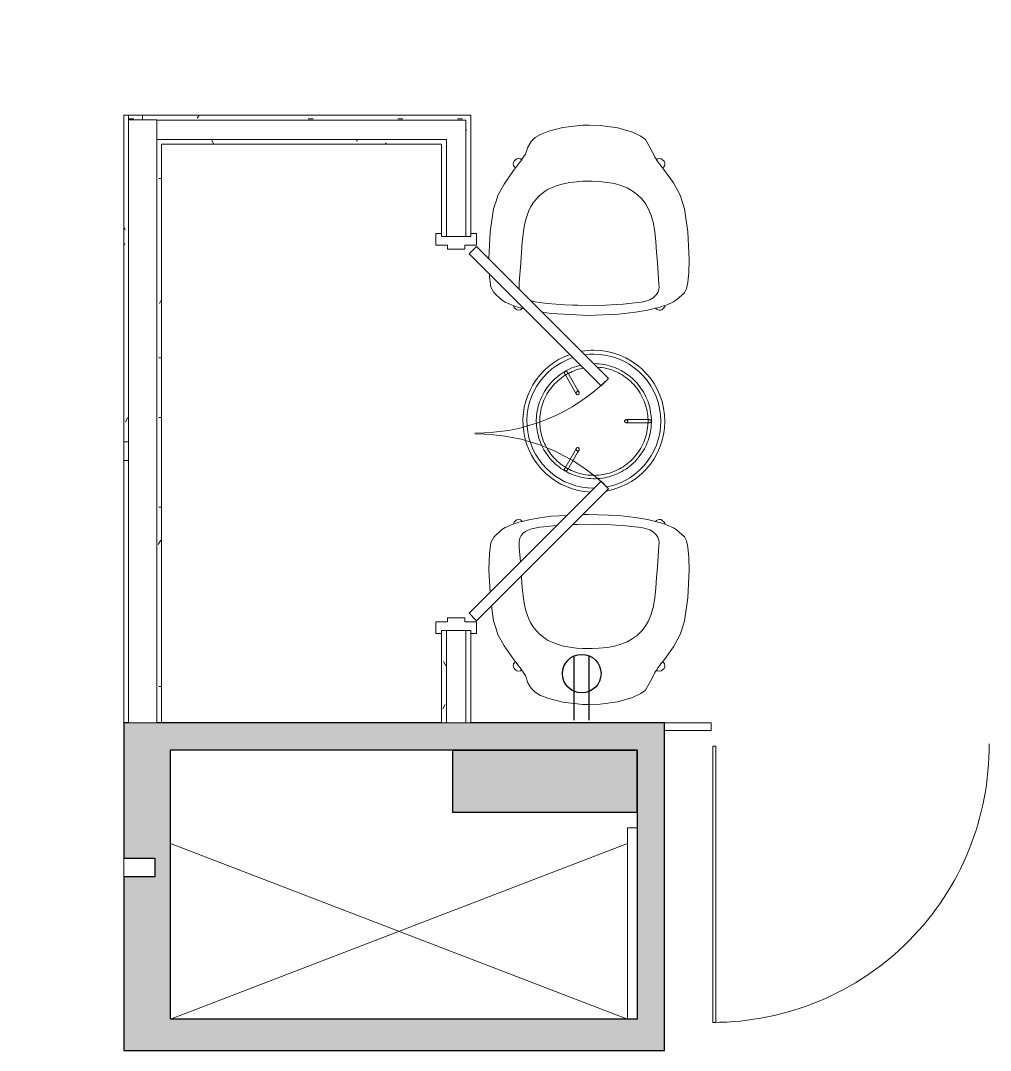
# Model space of a CAD drawing. Header units: inches. Extents: x 1808 to 2428, y 950 to 1857.
# Drawn here: x 2121.1 to 2245.8, y 1232 to 1364.3 of the extents above; entities that cross this region are included whole.
import ezdxf

# ---------------------------------------------------------------- set-up
doc = ezdxf.new("R2010")
doc.units = ezdxf.units.IN
doc.header["$MEASUREMENT"] = 0
for name, color, linetype, lineweight in [('1600 K ST MEZZANINE_dwg', 8, 'Continuous', 9), ('A-ANNO-NOTE', 131, 'Continuous', 40), ('A-Cols-Bldg', 7, 'Continuous', 9), ('A-DETL', 90, 'Continuous', 9), ('A-DOOR', 31, 'Continuous', 18), ('A-GENM', 13, 'Continuous', 18), ('A-GLAZ-CURT', 52, 'Continuous', 9), ('A-WALL', 113, 'Continuous', 18), ('A-Wall-Exst', 7, 'Continuous', 9), ('A-WALL-PATT', 111, 'Continuous', 18), ('I-FURN', 30, 'Continuous', 9), ('I-WALL', 2, 'Continuous', 18), ('XAR$0$AFLEV', 7, 'Continuous', 9)]:
    doc.layers.add(name, color=color, linetype=linetype, lineweight=lineweight)
pattern_1 = [(0, (0, 0), (15.36, 3.84), [0.634, -10.886, 0.634, -10.886, -61.44]), (0, (0, 0), (15.36, 3.84), [-23.04, 0.634, -22.406, 0.634, -10.886, -26.88]), (0, (0, 0), (15.36, 3.84), [-57.6, 0.634, -7.046, 0.634, -18.566]), (120, (5.76, 1.92), (-11.0055376, 11.38215), [0.634, -10.886, 0.634, -10.886, -61.44]), (120, (5.76, 1.92), (-11.0055376, 11.38215), [-23.04, 0.634, -22.406, 0.634, -10.886, -26.88]), (120, (5.76, 1.92), (-11.0055376, 11.38215), [-57.6, 0.634, -7.046, 0.634, -18.566]), (240, (7.68, 9.6), (-4.3544624, -15.22215), [0.634, -10.886, 0.634, -10.886, -61.44]), (240, (7.68, 9.6), (-4.3544624, -15.22215), [-23.04, 0.634, -22.406, 0.634, -10.886, -26.88]), (240, (7.68, 9.6), (-4.3544624, -15.22215), [-57.6, 0.634, -7.046, 0.634, -18.566])]

# ---------------------------------------------------------------- blocks, each defined once
blk = doc.blocks.new('1600 K ST MEZZANINE_dwg-7073454-MEZZANINE  POWER _ SIGNAL')
at = {"layer": 'A-Cols-Bldg'}
h = blk.add_hatch(color=256, dxfattribs=at)
h.paths.add_polyline_path([(2381.7, 1041.2), (2412.08, 1041.2), (2412.08, 1061.08), (2411.83, 1061.08), (2411.83, 1057.59), (2381.7, 1057.59)], flags=0)
h.paths.add_polyline_path([(2200.34, 1270.53), (2200.38, 1270.53), (2200.38, 1270.58), (2176.63, 1270.58), (2176.63, 1270.53), (2189.66, 1270.53)], flags=0)
h.paths.add_polyline_path([(2181.75, 1441.73), (2182.88, 1441.73), (2182.88, 1443.48), (2181.13, 1443.48), (2181.13, 1441.73)], flags=0)
h.paths.add_polyline_path([(2374.63, 1442.73), (2374.63, 1446.22), (2367.63, 1446.22), (2367.63, 1442.73), (2369.49, 1442.73)], flags=0)
blk.add_line((2176.63, 1270.53), (2176.63, 1270.58), dxfattribs=at)
at = {"layer": 'A-Wall-Exst', "flags": 128}
blk.add_lwpolyline([(2200.38, 1260.58), (2199.13, 1260.58), (2199.13, 1235.98)], dxfattribs=at)
at = {"layer": 'A-WALL-PATT', "color": 7, "lineweight": 9}
blk.add_line((2199.13, 1260.58), (2200.38, 1260.58), dxfattribs=at)
at = {"layer": 'XAR$0$AFLEV'}
for p, q in [((2140.38, 1235.98), (2199.13, 1258.58)), ((2140.38, 1258.58), (2199.13, 1235.98))]:
    blk.add_line(p, q, dxfattribs=at)
blk = doc.blocks.new('Generic Models 1 - Generic Models 1-7194762-MEZZANINE  POWER _ SIGNAL')
at = {"layer": 'A-GENM', "lineweight": 9}
h = blk.add_hatch(color=7, dxfattribs=at)
h.paths.add_polyline_path([(2189.66, 1049.66), (2200.38, 1049.66), (2200.38, 1062.93), (2173, 1062.93), (2173, 1049.66)], flags=0)
h.paths.add_polyline_path([(2200.38, 1262.58), (2200.38, 1270.53), (2176.63, 1270.53), (2176.63, 1262.58), (2189.66, 1262.58)], flags=0)
h.paths.add_polyline_path([(2367.13, 1346.73), (2374.63, 1346.73), (2374.63, 1365.98), (2367.13, 1365.98), (2367.13, 1358.18)], flags=0)
h.paths.add_polyline_path([(1921.63, 1443.7), (1951.63, 1443.7), (1951.63, 1459.54), (1921.63, 1459.54), (1921.63, 1449.7)], flags=0)
h.paths.add_polyline_path([(2184.63, 1445.23), (2205.63, 1445.23), (2205.63, 1459.73), (2184.63, 1459.73)], flags=0)
h.paths.add_polyline_path([(2367.63, 1446.22), (2374.63, 1446.22), (2374.63, 1459.73), (2367.63, 1459.73)], flags=0)
h.paths.add_polyline_path([(1844.88, 1610.85), (1844.88, 1660.6), (1829.88, 1660.6), (1829.88, 1665.6), (1819.63, 1665.6), (1819.63, 1610.85)], flags=0)
h.paths.add_polyline_path([(2374.63, 1630.31), (2374.63, 1681.1), (2365.13, 1681.1), (2365.13, 1630.31)], flags=0)
h.paths.add_polyline_path([(1991.25, 1642.75), (2009.38, 1642.75), (2009.38, 1665.6), (1990.88, 1665.6), (1990.88, 1642.75), (1991.2, 1642.75)], flags=0)
h.paths.add_polyline_path([(2224.38, 1646.48), (2224.38, 1665.6), (2205.88, 1665.6), (2205.88, 1646.48), (2224.13, 1646.48)], flags=0)
h.paths.add_polyline_path([(2009.38, 1819.62), (2009.88, 1819.62), (2009.88, 1844.85), (1990.83, 1844.85), (1990.83, 1844.2), (1990.88, 1844.2), (1990.88, 1819.62)], flags=0)
h.paths.add_polyline_path([(2205.88, 1833.6), (2232.75, 1833.6), (2232.75, 1844.85), (2205.88, 1844.85)], flags=0)
h.paths.add_polyline_path([(1828.13, 1833.6), (1828.13, 1844.85), (1819.63, 1844.85), (1819.63, 1833.6)], flags=0)
h.paths.add_polyline_path([(2374.63, 1836.23), (2374.63, 1844.85), (2356.63, 1844.85), (2356.63, 1836.23)], flags=0)
h.paths.add_polyline_path([(1913.9, 1836.6), (1913.9, 1844.85), (1899.93, 1844.85), (1899.93, 1836.6)], flags=0)
h.paths.add_polyline_path([(2114.57, 1836.6), (2114.57, 1844.85), (2094.6, 1844.85), (2094.6, 1836.6), (2110.29, 1836.6)], flags=0)
at = {"layer": 'A-GENM', "color": 8, "lineweight": 30}
for p, q in [((2200.38, 1270.53), (2176.63, 1270.53)), ((2176.63, 1270.53), (2176.63, 1262.58)), ((2200.38, 1262.58), (2200.38, 1270.53)), ((2176.63, 1262.58), (2200.38, 1262.58))]:
    blk.add_line(p, q, dxfattribs=at)
blk = doc.blocks.new('HighTower_Breeze_SideTable - HighTower_Breeze_SideTable-7058234-MEZZANINE  POWER _ SIGNAL')
at = {"layer": 'I-FURN'}
for p, q in [((3.4, 5.54), (2.09, 3.28)), ((2.45, 3.08), (3.75, 5.33)), ((3.33, 5.36), (3.37, 5.34)), ((3.42, 5.31), (3.47, 5.28)), ((3.48, 5.27), (3.54, 5.24)), ((3.54, 5.24), (3.59, 5.21)), ((3.59, 5.21), (3.62, 5.19)), ((2.09, 3.28), (1.9, 2.95)), ((2.26, 2.75), (2.45, 3.08)), ((-4.54, -0.55), (-7.14, -0.55)), ((-7.14, -0.96), (-4.54, -0.96)), ((-6.96, -0.58), (-6.96, -0.55)), ((-6.96, -0.62), (-6.96, -0.58)), ((-6.96, -0.68), (-6.96, -0.63)), ((-6.96, -0.75), (-6.96, -0.68)), ((-6.96, -0.82), (-6.96, -0.76)), ((-6.96, -0.88), (-6.96, -0.83)), ((-6.96, -0.95), (-6.96, -0.93)), ((-4.16, -0.55), (-4.54, -0.55)), ((-4.54, -0.96), (-4.16, -0.96)), ((1.9, -4.46), (2.09, -4.79)), ((2.09, -4.79), (3.4, -7.04)), ((2.45, -4.58), (2.26, -4.25)), ((3.75, -6.84), (2.45, -4.58)), ((3.37, -6.84), (3.33, -6.86)), ((3.41, -6.82), (3.37, -6.84)), ((3.47, -6.78), (3.42, -6.81)), ((3.52, -6.75), (3.48, -6.78)), ((3.59, -6.72), (3.54, -6.74)), ((3.62, -6.69), (3.59, -6.71))]:
    blk.add_line(p, q, dxfattribs=at)
at = {"layer": 'I-FURN', "flags": 128}
for points in [[(3.21, 5.91), (2.95, 6.03), (2.68, 6.14), (2.4, 6.24), (2.12, 6.33), (1.84, 6.41), (1.55, 6.48), (1.26, 6.54), (0.96, 6.58), (0.67, 6.61), (0.38, 6.63), (0.08, 6.64), (-0.22, 6.64), (-0.51, 6.63), (-0.81, 6.6), (-1.1, 6.56), (-1.39, 6.51), (-1.68, 6.45), (-1.97, 6.38), (-2.25, 6.29), (-2.53, 6.2), (-2.81, 6.09), (-3.08, 5.97), (-3.34, 5.85), (-3.61, 5.71), (-3.86, 5.56), (-4.11, 5.4), (-4.35, 5.23), (-4.59, 5.05), (-4.82, 4.86), (-5.04, 4.66), (-5.25, 4.46), (-5.45, 4.24), (-5.65, 4.02), (-5.84, 3.79), (-6.01, 3.55), (-6.18, 3.31), (-6.34, 3.06), (-6.49, 2.8), (-6.62, 2.54), (-6.75, 2.27), (-6.86, 2), (-6.97, 1.73), (-7.06, 1.44), (-7.15, 1.16), (-7.21, 0.89)], [(-6.96, -0.55), (-6.95, -0.47), (-6.94, -0.2), (-6.91, 0.08), (-6.87, 0.36), (-6.82, 0.63), (-6.76, 0.9), (-6.69, 1.17), (-6.61, 1.44), (-6.51, 1.7), (-6.41, 1.96), (-6.3, 2.21), (-6.17, 2.46), (-6.04, 2.71), (-5.9, 2.94), (-5.74, 3.18), (-5.58, 3.4), (-5.41, 3.62), (-5.23, 3.84), (-5.04, 4.04), (-4.85, 4.24), (-4.65, 4.43), (-4.43, 4.61), (-4.22, 4.78), (-3.99, 4.95), (-3.76, 5.1), (-3.52, 5.25), (-3.28, 5.39), (-3.03, 5.51)], [(-3.02, 5.52), (-2.78, 5.63), (-2.52, 5.73), (-2.26, 5.83), (-2, 5.91), (-1.73, 5.99), (-1.46, 6.05), (-1.18, 6.11), (-0.91, 6.15), (-0.63, 6.18), (-0.35, 6.2), (-0.08, 6.21), (0.2, 6.2), (0.48, 6.19), (0.76, 6.17), (1.03, 6.13), (1.31, 6.08), (1.58, 6.02), (1.85, 5.96), (2.12, 5.88), (2.38, 5.79), (2.64, 5.69), (2.9, 5.58), (3.15, 5.45), (3.31, 5.37)], [(7.4, -0.75), (7.39, -0.46), (7.37, -0.16), (7.34, 0.13), (7.3, 0.43), (7.25, 0.72), (7.18, 1.01), (7.11, 1.29), (7.02, 1.57), (6.92, 1.85), (6.81, 2.13), (6.69, 2.4), (6.56, 2.66), (6.42, 2.92), (6.27, 3.18), (6.1, 3.42), (5.93, 3.66), (5.75, 3.9), (5.56, 4.12), (5.36, 4.34), (5.15, 4.55), (4.94, 4.76), (4.71, 4.95), (4.48, 5.13), (4.24, 5.31), (4, 5.47), (3.74, 5.63), (3.49, 5.77), (3.22, 5.91)], [(3.65, 5.17), (3.87, 5.03), (4.1, 4.87), (4.32, 4.71)], [(4.34, 4.69), (4.53, 4.53), (4.74, 4.34), (4.94, 4.15), (5.13, 3.95), (5.32, 3.74), (5.49, 3.52), (5.66, 3.3), (5.82, 3.07), (5.96, 2.84), (6.1, 2.59), (6.23, 2.35), (6.35, 2.1), (6.46, 1.84), (6.56, 1.58), (6.65, 1.31), (6.72, 1.05), (6.78, 0.8)], [(1.98, 2.67), (1.94, 2.7), (1.91, 2.74), (1.89, 2.78), (1.88, 2.83), (1.88, 2.88), (1.89, 2.93), (1.92, 2.97), (1.95, 3.01), (1.99, 3.04), (2.04, 3.05), (2.09, 3.06), (2.14, 3.05), (2.18, 3.03)], [(2.18, 3.03), (2.22, 3), (2.25, 2.96), (2.27, 2.92), (2.28, 2.87), (2.28, 2.82), (2.27, 2.77), (2.24, 2.73), (2.21, 2.69), (2.17, 2.67), (2.12, 2.65), (2.07, 2.65), (2.02, 2.65), (1.98, 2.67)], [(-7.22, 0.87), (-7.28, 0.58), (-7.32, 0.29), (-7.36, 0), (-7.38, -0.3), (-7.4, -0.59), (-7.4, -0.75)], [(6.79, 0.78), (6.84, 0.5), (6.89, 0.23), (6.92, -0.05), (6.95, -0.32), (6.96, -0.6), (6.96, -0.75)], [(-7.4, -0.75), (-7.39, -1.05), (-7.37, -1.34), (-7.34, -1.64), (-7.3, -1.93), (-7.25, -2.22), (-7.18, -2.51), (-7.11, -2.8), (-7.02, -3.08), (-6.92, -3.36), (-6.81, -3.63), (-6.69, -3.9), (-6.56, -4.17), (-6.42, -4.43), (-6.27, -4.68), (-6.1, -4.93), (-5.93, -5.17), (-5.75, -5.4), (-5.56, -5.63), (-5.36, -5.85), (-5.15, -6.06), (-4.94, -6.26), (-4.71, -6.45), (-4.48, -6.64), (-4.24, -6.81), (-4, -6.98), (-3.74, -7.13), (-3.49, -7.28), (-3.22, -7.41)], [(-6.79, -2.28), (-6.84, -2.01), (-6.89, -1.73), (-6.92, -1.46), (-6.95, -1.18), (-6.96, -0.95)], [(-4.37, -0.75), (-4.36, -0.7), (-4.34, -0.66), (-4.31, -0.62), (-4.28, -0.59), (-4.23, -0.56), (-4.19, -0.55), (-4.14, -0.55), (-4.09, -0.56), (-4.04, -0.59), (-4.01, -0.62), (-3.98, -0.66), (-3.96, -0.7), (-3.95, -0.75)], [(-3.95, -0.75), (-3.96, -0.8), (-3.98, -0.85), (-4.01, -0.89), (-4.04, -0.92), (-4.09, -0.94), (-4.14, -0.95), (-4.19, -0.95), (-4.23, -0.94), (-4.28, -0.92), (-4.31, -0.89), (-4.34, -0.85), (-4.36, -0.8), (-4.37, -0.75)], [(6.96, -0.75), (6.95, -1.03), (6.94, -1.31), (6.91, -1.59), (6.87, -1.86), (6.82, -2.14), (6.76, -2.41), (6.69, -2.68), (6.61, -2.94), (6.51, -3.2), (6.41, -3.46), (6.3, -3.72), (6.17, -3.97), (6.04, -4.21), (5.9, -4.45), (5.74, -4.68), (5.58, -4.91), (5.41, -5.13), (5.23, -5.34), (5.04, -5.55), (4.85, -5.74), (4.65, -5.93), (4.43, -6.12), (4.22, -6.29), (3.99, -6.45), (3.76, -6.61), (3.65, -6.68)], [(7.22, -2.38), (7.28, -2.09), (7.32, -1.8), (7.36, -1.5), (7.38, -1.21), (7.4, -0.91), (7.4, -0.75)], [(-4.34, -6.19), (-4.53, -6.03), (-4.74, -5.85), (-4.94, -5.65), (-5.13, -5.45), (-5.32, -5.24), (-5.49, -5.03), (-5.66, -4.81), (-5.82, -4.58), (-5.96, -4.34), (-6.1, -4.1), (-6.23, -3.85), (-6.35, -3.6), (-6.46, -3.34), (-6.56, -3.08), (-6.65, -2.82), (-6.72, -2.55), (-6.78, -2.3)], [(1.72, -7.94), (1.97, -7.88), (2.25, -7.8), (2.53, -7.7), (2.81, -7.6), (3.08, -7.48), (3.34, -7.35), (3.61, -7.21), (3.86, -7.06), (4.11, -6.9), (4.35, -6.73), (4.59, -6.55), (4.82, -6.37), (5.04, -6.17), (5.25, -5.96), (5.45, -5.75), (5.65, -5.53), (5.84, -5.3), (6.01, -5.06), (6.18, -4.82), (6.34, -4.57), (6.49, -4.31), (6.62, -4.05), (6.75, -3.78), (6.86, -3.51), (6.97, -3.23), (7.06, -2.95), (7.15, -2.67), (7.21, -2.4)], [(2.18, -4.53), (2.14, -4.55), (2.09, -4.56), (2.04, -4.56), (1.99, -4.54), (1.95, -4.51), (1.92, -4.48), (1.89, -4.43), (1.88, -4.39), (1.88, -4.34), (1.89, -4.29), (1.91, -4.24), (1.94, -4.21), (1.98, -4.18)], [(1.98, -4.18), (2.02, -4.16), (2.07, -4.15), (2.12, -4.15), (2.17, -4.17), (2.21, -4.2), (2.24, -4.23), (2.27, -4.28), (2.28, -4.32), (2.28, -4.37), (2.27, -4.42), (2.25, -4.47), (2.22, -4.5), (2.18, -4.53)], [(-0.48, -7.7), (-0.76, -7.67), (-1.03, -7.63), (-1.31, -7.59), (-1.58, -7.53), (-1.85, -7.46), (-2.12, -7.38), (-2.38, -7.29), (-2.64, -7.19), (-2.9, -7.08), (-3.15, -6.96), (-3.39, -6.83), (-3.63, -6.69), (-3.87, -6.54), (-4.1, -6.38), (-4.32, -6.21)], [(-3.21, -7.42), (-2.95, -7.53), (-2.68, -7.65), (-2.4, -7.75), (-2.12, -7.84), (-1.84, -7.92), (-1.55, -7.99), (-1.26, -8.04), (-0.96, -8.09), (-0.67, -8.12), (-0.38, -8.14), (-0.08, -8.15), (-0.02, -8.15)], [(3.02, -7.02), (2.78, -7.13), (2.52, -7.24), (2.26, -7.33), (2, -7.42), (1.73, -7.49), (1.46, -7.56), (1.36, -7.58)], [(3.31, -6.88), (3.28, -6.89), (3.03, -7.02)]]:
    blk.add_lwpolyline(points, dxfattribs=at)
at = {"layer": 'I-FURN'}
for radius, start, end in [(9.12, 100.3895, 270), (9.12, 100.3895, 270), (9.12, 289.7612, 87.2194), (9.12, 289.7612, 87.2194), (8.61, 101.1321, 270), (8.61, 90, 90.1942), (8.61, 288.2215, 90), (8.61, 270, 277.2279), (9.12, 270, 279.7473), (9.12, 270, 279.7473)]:
    blk.add_arc((0, -0.75), radius, start, end, dxfattribs=at)
for points, knots in [([(3.37, 5.44), (3.37, 5.44), (3.37, 5.44), (3.37, 5.45), (3.37, 5.47), (3.37, 5.48), (3.38, 5.49), (3.38, 5.5)], [-0.6581467, -0.6581467, -0.6581467, -0.6581467, -0.6527778, -0.6388889, -0.6111111, -0.5833333, -0.5555556, -0.5555556, -0.5555556, -0.5555556]), ([(3.39, 5.37), (3.39, 5.38), (3.39, 5.38), (3.38, 5.39), (3.38, 5.4), (3.37, 5.41), (3.37, 5.42), (3.37, 5.43), (3.37, 5.43)], [-0.7730911, -0.7730911, -0.7730911, -0.7730911, -0.7638889, -0.75, -0.7222222, -0.6944444, -0.6805556, -0.671291, -0.671291, -0.671291, -0.671291]), ([(3.38, 5.5), (3.38, 5.51), (3.39, 5.52), (3.4, 5.54), (3.41, 5.55), (3.42, 5.57), (3.43, 5.58), (3.45, 5.59), (3.46, 5.6), (3.47, 5.61), (3.48, 5.62), (3.49, 5.62), (3.5, 5.63), (3.51, 5.63), (3.52, 5.64), (3.54, 5.64), (3.54, 5.64), (3.55, 5.64), (3.56, 5.65), (3.58, 5.65), (3.59, 5.65), (3.6, 5.65), (3.61, 5.65), (3.62, 5.65), (3.63, 5.64), (3.65, 5.64), (3.67, 5.64), (3.68, 5.63), (3.68, 5.63)], [-0.5547058, -0.5547058, -0.5547058, -0.5547058, -0.5277778, -0.5, -0.4722222, -0.4444444, -0.4166667, -0.3888889, -0.3611111, -0.3472222, -0.3333333, -0.3194444, -0.3055556, -0.2777778, -0.25, -0.2361111, -0.2222222, -0.2083333, -0.1944444, -0.1666667, -0.1388889, -0.125, -0.1111111, -0.0972222, -0.0833333, -0.0555556, -0.0277778, 0, 0, 0, 0]), ([(3.42, 5.33), (3.42, 5.33), (3.42, 5.33), (3.41, 5.34), (3.4, 5.35), (3.4, 5.36), (3.39, 5.36), (3.39, 5.37), (3.39, 5.37)], [-0.88157439, -0.88157439, -0.88157439, -0.88157439, -0.875, -0.86111111, -0.83333333, -0.80555556, -0.79166667, -0.78242696, -0.78242696, -0.78242696, -0.78242696]), ([(3.48, 5.28), (3.47, 5.28), (3.46, 5.29), (3.45, 5.3), (3.44, 5.31), (3.43, 5.32), (3.43, 5.32), (3.43, 5.32)], [-0.98986601, -0.98986601, -0.98986601, -0.98986601, -0.97222222, -0.94444444, -0.91666667, -0.90277778, -0.89206241, -0.89206241, -0.89206241, -0.89206241]), ([(3.73, 5.3), (3.72, 5.3), (3.71, 5.29), (3.7, 5.28), (3.69, 5.27), (3.68, 5.26), (3.67, 5.26), (3.67, 5.26)], [-0.4439714, -0.4439714, -0.4439714, -0.4439714, -0.4166667, -0.3888889, -0.3611111, -0.3472222, -0.3403285, -0.3403285, -0.3403285, -0.3403285]), ([(3.68, 5.63), (3.69, 5.62), (3.7, 5.62), (3.71, 5.6), (3.72, 5.59), (3.73, 5.58), (3.74, 5.58), (3.74, 5.57), (3.75, 5.56), (3.75, 5.55), (3.76, 5.53), (3.76, 5.52), (3.77, 5.51), (3.77, 5.51), (3.77, 5.49), (3.77, 5.48), (3.78, 5.47), (3.78, 5.45), (3.78, 5.44), (3.78, 5.43), (3.78, 5.42), (3.77, 5.41), (3.77, 5.39), (3.76, 5.37), (3.76, 5.35), (3.75, 5.33), (3.74, 5.32), (3.73, 5.31), (3.73, 5.3)], [-1, -1, -1, -1, -0.9722222, -0.9444444, -0.9166667, -0.9027778, -0.8888889, -0.875, -0.8611111, -0.8333333, -0.8055556, -0.7916667, -0.7777778, -0.7638889, -0.75, -0.7222222, -0.6944444, -0.6805556, -0.6666667, -0.6527778, -0.6388889, -0.6111111, -0.5833333, -0.5555556, -0.5277778, -0.5, -0.4722222, -0.4444444, -0.4444444, -0.4444444, -0.4444444]), ([(3.55, 5.25), (3.54, 5.25), (3.54, 5.25), (3.53, 5.26), (3.52, 5.26), (3.5, 5.27), (3.49, 5.27), (3.49, 5.28)], [-0.1072007, -0.1072007, -0.1072007, -0.1072007, -0.09722222, -0.08333333, -0.05555556, -0.02777778, -0.01011442, -0.01011442, -0.01011442, -0.01011442]), ([(3.61, 5.24), (3.6, 5.24), (3.6, 5.24), (3.59, 5.24), (3.58, 5.24), (3.57, 5.25), (3.56, 5.25), (3.55, 5.25), (3.55, 5.25)], [-0.2165662, -0.2165662, -0.2165662, -0.2165662, -0.20833333, -0.19444444, -0.16666667, -0.13888889, -0.125, -0.11749121, -0.11749121, -0.11749121, -0.11749121]), ([(3.67, 5.26), (3.67, 5.26), (3.66, 5.26), (3.65, 5.25), (3.64, 5.25), (3.63, 5.25), (3.62, 5.24), (3.61, 5.24), (3.61, 5.24)], [-0.3277395, -0.3277395, -0.3277395, -0.3277395, -0.3194444, -0.3055556, -0.2777778, -0.25, -0.2361111, -0.2256596, -0.2256596, -0.2256596, -0.2256596]), ([(-7.11, -0.55), (-7.11, -0.55), (-7.12, -0.55), (-7.14, -0.55), (-7.16, -0.55), (-7.18, -0.55), (-7.2, -0.56), (-7.22, -0.56), (-7.23, -0.57), (-7.25, -0.58), (-7.25, -0.58), (-7.26, -0.58), (-7.27, -0.59), (-7.28, -0.59), (-7.29, -0.6), (-7.3, -0.61), (-7.31, -0.62), (-7.31, -0.63), (-7.32, -0.63), (-7.32, -0.64), (-7.33, -0.65), (-7.34, -0.67), (-7.35, -0.68), (-7.35, -0.69), (-7.36, -0.7), (-7.36, -0.72), (-7.37, -0.74), (-7.37, -0.75)], [0.4444444, 0.4444444, 0.4444444, 0.4444444, 0.4722222, 0.5, 0.5277778, 0.5555556, 0.5833333, 0.6111111, 0.6388889, 0.6527778, 0.6666667, 0.6770833, 0.6875, 0.7083333, 0.7291667, 0.75, 0.7708333, 0.78125, 0.7916667, 0.8125, 0.8333333, 0.875, 0.8854167, 0.8958333, 0.9166667, 0.9583333, 1, 1, 1, 1]), ([(-7.37, -0.75), (-7.37, -0.76), (-7.36, -0.77), (-7.36, -0.79), (-7.36, -0.8), (-7.35, -0.82), (-7.35, -0.82), (-7.34, -0.83), (-7.34, -0.84), (-7.33, -0.85), (-7.32, -0.87), (-7.32, -0.87), (-7.31, -0.88), (-7.3, -0.89), (-7.3, -0.9), (-7.28, -0.9), (-7.27, -0.91), (-7.26, -0.92), (-7.25, -0.93), (-7.25, -0.93), (-7.23, -0.94), (-7.22, -0.94), (-7.2, -0.95), (-7.18, -0.95), (-7.16, -0.95), (-7.14, -0.96), (-7.12, -0.95), (-7.11, -0.95), (-7.11, -0.95)], [0, 0, 0, 0, 0.0277778, 0.0555556, 0.0833333, 0.0972222, 0.1111111, 0.125, 0.1388889, 0.1666667, 0.1944444, 0.2083333, 0.2222222, 0.2361111, 0.25, 0.2777778, 0.3055556, 0.3194444, 0.3333333, 0.3472222, 0.3611111, 0.3888889, 0.4166667, 0.4444444, 0.4722222, 0.5, 0.5277778, 0.5547914, 0.5547914, 0.5547914, 0.5547914]), ([(-7.04, -0.58), (-7.05, -0.58), (-7.05, -0.57), (-7.06, -0.57), (-7.07, -0.56), (-7.09, -0.56), (-7.1, -0.55), (-7.11, -0.55)], [0.3403285, 0.3403285, 0.3403285, 0.3403285, 0.3472222, 0.3611111, 0.3888889, 0.4166667, 0.4439714, 0.4439714, 0.4439714, 0.4439714]), ([(-7.11, -0.95), (-7.1, -0.95), (-7.09, -0.95), (-7.07, -0.94), (-7.06, -0.93), (-7.05, -0.93), (-7.05, -0.93), (-7.05, -0.93)], [0.5555556, 0.5555556, 0.5555556, 0.5555556, 0.5833333, 0.6111111, 0.6388889, 0.6527778, 0.6581467, 0.6581467, 0.6581467, 0.6581467]), ([(-7, -0.62), (-7, -0.62), (-7, -0.62), (-7.01, -0.61), (-7.02, -0.6), (-7.03, -0.59), (-7.03, -0.59), (-7.04, -0.58), (-7.04, -0.58)], [0.2256596, 0.2256596, 0.2256596, 0.2256596, 0.2361111, 0.25, 0.2777778, 0.3055556, 0.3194444, 0.3277395, 0.3277395, 0.3277395, 0.3277395]), ([(-7.04, -0.92), (-7.04, -0.92), (-7.04, -0.92), (-7.03, -0.92), (-7.02, -0.91), (-7.01, -0.9), (-7.01, -0.89), (-7, -0.89), (-7, -0.88), (-7, -0.88)], [0.671291, 0.671291, 0.671291, 0.671291, 0.6770833, 0.6875, 0.7083333, 0.7291667, 0.75, 0.7708333, 0.7730911, 0.7730911, 0.7730911, 0.7730911]), ([(-6.97, -0.68), (-6.97, -0.68), (-6.98, -0.67), (-6.98, -0.66), (-6.98, -0.65), (-6.99, -0.64), (-6.99, -0.63), (-7, -0.63), (-7, -0.63)], [0.11749121, 0.11749121, 0.11749121, 0.11749121, 0.125, 0.13888889, 0.16666667, 0.19444444, 0.20833333, 0.2165662, 0.2165662, 0.2165662, 0.2165662]), ([(-7, -0.88), (-7, -0.88), (-6.99, -0.87), (-6.99, -0.86), (-6.98, -0.85), (-6.98, -0.84), (-6.97, -0.83), (-6.97, -0.83)], [0.78242696, 0.78242696, 0.78242696, 0.78242696, 0.79166667, 0.8125, 0.83333333, 0.875, 0.88157439, 0.88157439, 0.88157439, 0.88157439]), ([(-6.96, -0.75), (-6.96, -0.74), (-6.96, -0.73), (-6.97, -0.72), (-6.97, -0.7), (-6.97, -0.69), (-6.97, -0.69), (-6.97, -0.68)], [0.01011442, 0.01011442, 0.01011442, 0.01011442, 0.02777778, 0.05555556, 0.08333333, 0.09722222, 0.1072007, 0.1072007, 0.1072007, 0.1072007]), ([(-6.97, -0.82), (-6.97, -0.82), (-6.97, -0.82), (-6.97, -0.8), (-6.97, -0.78), (-6.96, -0.77), (-6.96, -0.76)], [0.89206241, 0.89206241, 0.89206241, 0.89206241, 0.89583333, 0.91666667, 0.95833333, 0.98986601, 0.98986601, 0.98986601, 0.98986601]), ([(3.37, -6.93), (3.37, -6.93), (3.37, -6.93), (3.37, -6.92), (3.38, -6.91), (3.38, -6.89), (3.39, -6.88), (3.39, -6.88), (3.39, -6.88)], [-0.3277395, -0.3277395, -0.3277395, -0.3277395, -0.3194444, -0.3055556, -0.2777778, -0.25, -0.2361111, -0.2256596, -0.2256596, -0.2256596, -0.2256596]), ([(3.38, -7.01), (3.38, -7), (3.37, -6.99), (3.37, -6.97), (3.37, -6.96), (3.37, -6.95), (3.37, -6.94), (3.37, -6.94)], [-0.4439714, -0.4439714, -0.4439714, -0.4439714, -0.4166667, -0.3888889, -0.3611111, -0.3472222, -0.3403285, -0.3403285, -0.3403285, -0.3403285]), ([(3.68, -7.13), (3.68, -7.13), (3.67, -7.14), (3.65, -7.15), (3.63, -7.15), (3.62, -7.15), (3.61, -7.15), (3.6, -7.15), (3.59, -7.15), (3.58, -7.15), (3.56, -7.15), (3.55, -7.15), (3.54, -7.15), (3.54, -7.15), (3.52, -7.14), (3.51, -7.14), (3.5, -7.13), (3.49, -7.13), (3.48, -7.12), (3.47, -7.12), (3.46, -7.11), (3.45, -7.1), (3.43, -7.09), (3.42, -7.07), (3.41, -7.06), (3.4, -7.04), (3.39, -7.02), (3.38, -7.01), (3.38, -7.01)], [-1, -1, -1, -1, -0.9722222, -0.9444444, -0.9166667, -0.9027778, -0.8888889, -0.875, -0.8611111, -0.8333333, -0.8055556, -0.7916667, -0.7777778, -0.7638889, -0.75, -0.7222222, -0.6944444, -0.6805556, -0.6666667, -0.6527778, -0.6388889, -0.6111111, -0.5833333, -0.5555556, -0.5277778, -0.5, -0.4722222, -0.4444444, -0.4444444, -0.4444444, -0.4444444]), ([(3.39, -6.87), (3.39, -6.87), (3.39, -6.87), (3.4, -6.86), (3.4, -6.85), (3.41, -6.84), (3.42, -6.83), (3.42, -6.83), (3.42, -6.83)], [-0.2165662, -0.2165662, -0.2165662, -0.2165662, -0.20833333, -0.19444444, -0.16666667, -0.13888889, -0.125, -0.11749121, -0.11749121, -0.11749121, -0.11749121]), ([(3.43, -6.83), (3.43, -6.82), (3.43, -6.82), (3.44, -6.81), (3.45, -6.8), (3.46, -6.79), (3.47, -6.79), (3.48, -6.79)], [-0.1072007, -0.1072007, -0.1072007, -0.1072007, -0.09722222, -0.08333333, -0.05555556, -0.02777778, -0.01011442, -0.01011442, -0.01011442, -0.01011442]), ([(3.49, -6.78), (3.49, -6.78), (3.5, -6.77), (3.52, -6.77), (3.53, -6.76), (3.54, -6.76), (3.54, -6.76), (3.55, -6.76)], [-0.98986601, -0.98986601, -0.98986601, -0.98986601, -0.97222222, -0.94444444, -0.91666667, -0.90277778, -0.89206241, -0.89206241, -0.89206241, -0.89206241]), ([(3.55, -6.75), (3.55, -6.75), (3.56, -6.75), (3.57, -6.75), (3.58, -6.75), (3.59, -6.75), (3.6, -6.75), (3.6, -6.75), (3.61, -6.75)], [-0.88157439, -0.88157439, -0.88157439, -0.88157439, -0.875, -0.86111111, -0.83333333, -0.80555556, -0.79166667, -0.78242696, -0.78242696, -0.78242696, -0.78242696]), ([(3.61, -6.75), (3.61, -6.75), (3.62, -6.75), (3.63, -6.75), (3.64, -6.75), (3.65, -6.76), (3.66, -6.76), (3.67, -6.76), (3.67, -6.76)], [-0.7730911, -0.7730911, -0.7730911, -0.7730911, -0.7638889, -0.75, -0.7222222, -0.6944444, -0.6805556, -0.671291, -0.671291, -0.671291, -0.671291]), ([(3.67, -6.77), (3.68, -6.77), (3.68, -6.77), (3.69, -6.77), (3.7, -6.78), (3.71, -6.79), (3.72, -6.8), (3.73, -6.81)], [-0.6581467, -0.6581467, -0.6581467, -0.6581467, -0.6527778, -0.6388889, -0.6111111, -0.5833333, -0.5555556, -0.5555556, -0.5555556, -0.5555556]), ([(3.73, -6.81), (3.73, -6.81), (3.74, -6.82), (3.75, -6.84), (3.76, -6.85), (3.76, -6.87), (3.77, -6.89), (3.77, -6.91), (3.78, -6.93), (3.78, -6.94), (3.78, -6.95), (3.78, -6.96), (3.78, -6.97), (3.77, -6.98), (3.77, -7), (3.77, -7.01), (3.77, -7.02), (3.76, -7.03), (3.76, -7.04), (3.75, -7.05), (3.75, -7.06), (3.74, -7.07), (3.74, -7.08), (3.73, -7.09), (3.72, -7.1), (3.71, -7.11), (3.7, -7.12), (3.69, -7.13), (3.68, -7.13)], [-0.5547058, -0.5547058, -0.5547058, -0.5547058, -0.5277778, -0.5, -0.4722222, -0.4444444, -0.4166667, -0.3888889, -0.3611111, -0.3472222, -0.3333333, -0.3194444, -0.3055556, -0.2777778, -0.25, -0.2361111, -0.2222222, -0.2083333, -0.1944444, -0.1666667, -0.1388889, -0.125, -0.1111111, -0.0972222, -0.0833333, -0.0555556, -0.0277778, 0, 0, 0, 0])]:
    blk.add_open_spline(points, degree=3, knots=knots, dxfattribs=at)
blk = doc.blocks.new('Geiger_SaibaMidBack - Conference Chair-V3-MEZZANINE  POWER _ SIGNAL')
at = {"layer": 'I-FURN'}
for p, q in [((-4.11, 12.02), (-5.02, 11.72)), ((-3.26, 12.26), (-4.11, 12.02)), ((-0.33, 12.69), (-3.26, 12.26)), ((3.26, 12.86), (-0.33, 12.69)), ((4.86, 12.82), (3.26, 12.86)), ((6.2, 12.71), (4.86, 12.82)), ((7, 12.54), (6.2, 12.71)), ((7.5, 12.26), (7, 12.54)), ((8.42, 11.26), (7.5, 12.26)), ((-6.6, 10.84), (-8.22, 9.72)), ((-5.02, 11.72), (-6.6, 10.84)), ((8.67, 10.85), (8.42, 11.26)), ((9.04, 10.06), (8.67, 10.85)), ((-9.71, 9.29), (-9.75, 9.05)), ((-9.63, 9.4), (-9.71, 9.29)), ((-9.4, 9.64), (-9.63, 9.4)), ((-9.24, 9.73), (-9.4, 9.64)), ((-9.05, 9.76), (-9.24, 9.73)), ((-8.81, 9.7), (-9.05, 9.76)), ((-8.69, 9.6), (-8.81, 9.7)), ((-8.53, 9.46), (-8.69, 9.6)), ((-8.22, 9.72), (-8.53, 9.46)), ((9.15, 9.75), (9.04, 10.06)), ((9.26, 9.73), (9.15, 9.75)), ((9.39, 9.64), (9.26, 9.73)), ((9.64, 9.4), (9.39, 9.64)), ((9.74, 9.21), (9.64, 9.4)), ((-10.57, 8.16), (-12.19, 7.24)), ((-9.93, 8.45), (-10.57, 8.16)), ((-9.6, 8.67), (-9.93, 8.45)), ((-9.75, 9.05), (-9.7, 8.82)), ((-9.7, 8.82), (-9.6, 8.67)), ((-2.54, 7.94), (-3.34, 7.59)), ((-1.57, 8.24), (-2.54, 7.94)), ((-0.36, 8.46), (-1.57, 8.24)), ((0.97, 8.59), (-0.36, 8.46)), ((2.29, 8.68), (0.97, 8.59)), ((3.63, 8.79), (2.29, 8.68)), ((6.4, 8.99), (3.63, 8.79)), ((6.73, 9.01), (6.4, 8.99)), ((7.08, 8.96), (6.73, 9.01)), ((7.47, 8.86), (7.08, 8.96)), ((7.78, 8.65), (7.47, 8.86)), ((8.17, 8.25), (7.78, 8.65)), ((8.41, 7.81), (8.17, 8.25)), ((9.49, 8.56), (9.61, 8.69)), ((9.74, 7.51), (9.49, 8.56)), ((9.61, 8.69), (9.7, 8.83)), ((9.7, 8.83), (9.76, 9.02)), ((9.76, 9.02), (9.74, 9.21)), ((-12.62, 6.64), (-13.12, 5.6)), ((-12.19, 7.24), (-12.62, 6.64)), ((-4.51, 6.85), (-5.14, 6.19)), ((-3.89, 7.29), (-4.51, 6.85)), ((-3.34, 7.59), (-3.89, 7.29)), ((8.6, 7.27), (8.41, 7.81)), ((8.7, 6.68), (8.6, 7.27)), ((8.86, 5.51), (8.7, 6.68)), ((10.01, 5.96), (9.74, 7.51)), ((-13.12, 5.6), (-13.68, 3.7)), ((-5.6, 5.56), (-5.99, 4.89)), ((-5.14, 6.19), (-5.6, 5.56)), ((8.97, 4.4), (8.86, 5.51)), ((10.25, 3.79), (10.01, 5.96)), ((-6.29, 4.1), (-6.52, 3.27)), ((-5.99, 4.89), (-6.29, 4.1)), ((9.03, 3.48), (8.97, 4.4)), ((-13.68, 3.7), (-14, 1.45)), ((-6.52, 3.27), (-6.68, 2.38)), ((9.1, 2.16), (9.03, 3.48)), ((10.41, -0.13), (10.25, 3.79)), ((-14, 1.45), (-14.03, 0)), ((-6.68, 2.38), (-6.8, 1.24)), ((9.14, 1.06), (9.1, 2.16)), ((-6.8, 1.24), (-6.83, 0.39)), ((-6.83, 0.39), (-6.83, 0.01)), ((-6.83, 0.01), (-6.82, -0.82)), ((9.12, -1.46), (9.14, 1.06)), ((-14.03, 0), (-14.04, -0.8)), ((-14.04, -0.8), (-13.74, -3.35)), ((-6.82, -0.82), (-6.77, -1.63)), ((10.29, -2.44), (10.41, -0.13)), ((-6.77, -1.63), (-6.66, -2.45)), ((-6.66, -2.45), (-6.51, -3.28)), ((9.05, -3.11), (9.1, -2.1)), ((9.1, -2.1), (9.12, -1.46)), ((10.17, -4.88), (10.29, -2.44)), ((-13.74, -3.35), (-13.27, -5.18)), ((-6.51, -3.28), (-6.28, -4.11)), ((8.98, -4.23), (9.05, -3.11)), ((-13.27, -5.18), (-12.85, -6.23)), ((-6.28, -4.11), (-5.99, -4.84)), ((-5.99, -4.84), (-5.81, -5.24)), ((-5.81, -5.24), (-5.55, -5.65)), ((8.87, -5.37), (8.98, -4.23)), ((10.01, -5.98), (10.17, -4.88)), ((-12.85, -6.23), (-12.44, -6.93)), ((-5.55, -5.65), (-5.26, -6.04)), ((-5.26, -6.04), (-4.95, -6.4)), ((-4.95, -6.4), (-4.56, -6.76)), ((8.65, -6.96), (8.76, -6.33)), ((8.76, -6.33), (8.87, -5.37)), ((-12.44, -6.93), (-11.93, -7.44)), ((-11.93, -7.44), (-11.22, -7.87)), ((-11.22, -7.87), (-10.31, -8.18)), ((-4.56, -6.76), (-4.05, -7.17)), ((-4.05, -7.17), (-3.48, -7.51)), ((-3.48, -7.51), (-2.94, -7.79)), ((-2.94, -7.79), (-2.57, -7.92)), ((-2.57, -7.92), (-1.8, -8.17)), ((8.53, -7.45), (8.55, -7.41)), ((8.55, -7.41), (8.65, -6.96)), ((-10.31, -8.18), (-9.59, -8.66)), ((-9.7, -8.82), (-9.75, -9.05)), ((-9.75, -9.05), (-9.71, -9.29)), ((-9.59, -8.66), (-9.7, -8.82)), ((-1.8, -8.17), (-0.98, -8.33)), ((-0.98, -8.33), (-0.38, -8.42)), ((-0.38, -8.42), (0.97, -8.58)), ((0.97, -8.58), (2.3, -8.68)), ((2.3, -8.68), (3.72, -8.78)), ((3.72, -8.78), (6.17, -8.96)), ((6.17, -8.96), (6.7, -9)), ((6.7, -9), (6.98, -8.98)), ((6.98, -8.98), (7.01, -8.97)), ((9.5, -8.58), (9.55, -8.38)), ((9.61, -8.69), (9.5, -8.58)), ((9.7, -8.83), (9.61, -8.69)), ((9.75, -9.04), (9.7, -8.83)), ((9.71, -9.28), (9.75, -9.04)), ((-9.71, -9.29), (-9.63, -9.4)), ((-9.63, -9.4), (-9.4, -9.64)), ((-9.4, -9.64), (-9.24, -9.73)), ((-9.24, -9.73), (-9.05, -9.76)), ((-9.05, -9.76), (-8.81, -9.7)), ((-8.81, -9.7), (-8.69, -9.6)), ((-8.69, -9.6), (-8.53, -9.45)), ((-8.53, -9.45), (-8.19, -9.7)), ((-8.19, -9.7), (-6.47, -10.92)), ((8.72, -10.77), (8.98, -10.17)), ((8.98, -10.17), (9.15, -9.74)), ((9.15, -9.74), (9.23, -9.72)), ((9.23, -9.72), (9.4, -9.64)), ((9.4, -9.64), (9.63, -9.4)), ((9.63, -9.4), (9.71, -9.28)), ((-6.47, -10.92), (-5.01, -11.72)), ((-5.01, -11.72), (-4.28, -11.95)), ((7.49, -12.25), (8.42, -11.26)), ((8.42, -11.26), (8.72, -10.77)), ((-4.28, -11.95), (-3.65, -12.15)), ((-3.65, -12.15), (-3.27, -12.26)), ((-3.27, -12.26), (-0.33, -12.69)), ((-0.33, -12.69), (3.12, -12.86)), ((5.13, -12.79), (5.4, -12.78)), ((5.4, -12.78), (6.79, -12.62)), ((6.79, -12.62), (7.49, -12.25))]:
    blk.add_line(p, q, dxfattribs=at)
for centre, radius, start, end in [((-18.72, 22.19), 16.31, 304.0152, 308.6644), ((1.43, 6.82), 8.25, 12.1813, 20.7413), ((-28.62, -35.3), 32.74, 52.1434, 54.4632), ((-0.44, -6.21), 10.22, 339.7908, 346.6331)]:
    blk.add_arc(centre, radius, start, end, dxfattribs=at)
blk = doc.blocks.new('Geiger_SaibaMidBack - Conference Chair-V5-MEZZANINE  POWER _ SIGNAL')
at = {"layer": 'I-FURN'}
for p, q in [((-5.01, 11.72), (-4.28, 11.95)), ((-4.28, 11.95), (-3.65, 12.15)), ((-3.65, 12.15), (-3.27, 12.26)), ((-3.27, 12.26), (-1.36, 12.54)), ((0.4, 12.72), (3.27, 12.86)), ((3.27, 12.86), (5.4, 12.78)), ((5.4, 12.78), (6.79, 12.62)), ((6.79, 12.62), (7.49, 12.25)), ((7.49, 12.25), (8.42, 11.26)), ((-8.19, 9.7), (-6.47, 10.92)), ((-6.47, 10.92), (-5.01, 11.72)), ((8.42, 11.26), (8.72, 10.77)), ((8.72, 10.77), (8.98, 10.17)), ((-9.75, 9.05), (-9.71, 9.29)), ((-9.71, 9.29), (-9.63, 9.4)), ((-9.63, 9.4), (-9.4, 9.64)), ((-9.4, 9.64), (-9.24, 9.73)), ((-9.24, 9.73), (-9.05, 9.76)), ((-9.05, 9.76), (-8.81, 9.7)), ((-8.81, 9.7), (-8.69, 9.6)), ((-8.69, 9.6), (-8.53, 9.45)), ((-8.53, 9.45), (-8.19, 9.7)), ((8.98, 10.17), (9.15, 9.74)), ((9.15, 9.74), (9.23, 9.72)), ((9.23, 9.72), (9.4, 9.64)), ((9.4, 9.64), (9.63, 9.4)), ((9.63, 9.4), (9.71, 9.28)), ((9.71, 9.28), (9.75, 9.04)), ((-11.22, 7.87), (-10.31, 8.18)), ((-10.31, 8.18), (-9.59, 8.66)), ((-9.7, 8.82), (-9.75, 9.05)), ((-9.59, 8.66), (-9.7, 8.82)), ((-2.57, 7.92), (-1.8, 8.17)), ((-1.8, 8.17), (-0.98, 8.33)), ((-0.98, 8.33), (-0.38, 8.42)), ((-0.38, 8.42), (0.97, 8.58)), ((0.97, 8.58), (2.3, 8.68)), ((2.3, 8.68), (2.48, 8.69)), ((4.29, 8.82), (6.17, 8.96)), ((6.17, 8.96), (6.7, 9)), ((6.7, 9), (6.98, 8.98)), ((6.98, 8.98), (7.34, 8.9)), ((7.34, 8.9), (7.68, 8.73)), ((7.68, 8.73), (8.01, 8.46)), ((8.01, 8.46), (8.21, 8.15)), ((8.21, 8.15), (8.39, 7.83)), ((9.61, 8.69), (9.5, 8.58)), ((9.5, 8.58), (9.71, 7.72)), ((9.7, 8.83), (9.61, 8.69)), ((9.75, 9.04), (9.7, 8.83)), ((-12.85, 6.23), (-12.44, 6.93)), ((-12.44, 6.93), (-11.93, 7.44)), ((-11.93, 7.44), (-11.22, 7.87)), ((-4.95, 6.4), (-4.56, 6.76)), ((-4.56, 6.76), (-4.05, 7.17)), ((-4.05, 7.17), (-3.48, 7.51)), ((-3.48, 7.51), (-2.94, 7.79)), ((-2.94, 7.79), (-2.57, 7.92)), ((8.39, 7.83), (8.55, 7.41)), ((8.55, 7.41), (8.65, 6.96)), ((8.65, 6.96), (8.76, 6.33)), ((9.71, 7.72), (9.91, 6.6)), ((-13.27, 5.18), (-12.85, 6.23)), ((-5.81, 5.24), (-5.55, 5.65)), ((-5.55, 5.65), (-5.26, 6.04)), ((-5.26, 6.04), (-4.95, 6.4)), ((8.76, 6.33), (8.87, 5.37)), ((8.87, 5.37), (8.98, 4.23)), ((9.91, 6.6), (10.17, 4.88)), ((-13.74, 3.35), (-13.27, 5.18)), ((-6.51, 3.28), (-6.28, 4.11)), ((-6.28, 4.11), (-5.99, 4.84)), ((-5.99, 4.84), (-5.81, 5.24)), ((8.98, 4.23), (8.98, 4.14)), ((10.17, 4.88), (10.27, 2.85)), ((-14.04, 0.8), (-13.74, 3.35)), ((-6.66, 2.45), (-6.51, 3.28)), ((-6.82, 0.82), (-6.77, 1.63)), ((-6.77, 1.63), (-6.66, 2.45)), ((9.1, 2.07), (9.12, 1.46)), ((9.12, 1.46), (9.14, -1.06)), ((-14.03, 0), (-14.04, 0.8)), ((-14, -1.45), (-14.03, 0)), ((-6.83, -0.01), (-6.82, 0.82)), ((10.41, 0.13), (10.25, -3.79)), ((10.37, 0.8), (10.41, 0.13)), ((-6.83, -0.39), (-6.83, -0.01)), ((-6.8, -1.24), (-6.83, -0.39)), ((-6.68, -2.38), (-6.8, -1.24)), ((9.14, -1.06), (9.1, -2.16)), ((-13.68, -3.7), (-14, -1.45)), ((-6.52, -3.27), (-6.68, -2.38)), ((9.1, -2.16), (9.03, -3.48)), ((-13.12, -5.6), (-13.68, -3.7)), ((-6.29, -4.1), (-6.52, -3.27)), ((9.03, -3.48), (8.97, -4.4)), ((10.25, -3.79), (10.01, -5.96)), ((-5.99, -4.89), (-6.29, -4.1)), ((-5.6, -5.56), (-5.99, -4.89)), ((8.97, -4.4), (8.86, -5.51)), ((-12.62, -6.64), (-13.12, -5.6)), ((-5.14, -6.19), (-5.6, -5.56)), ((-4.51, -6.85), (-5.14, -6.19)), ((8.86, -5.51), (8.7, -6.68)), ((10.01, -5.96), (9.74, -7.51)), ((-12.19, -7.24), (-12.62, -6.64)), ((-10.57, -8.16), (-12.19, -7.24)), ((-3.89, -7.29), (-4.51, -6.85)), ((-3.34, -7.59), (-3.89, -7.29)), ((-2.54, -7.94), (-3.34, -7.59)), ((8.41, -7.81), (8.17, -8.25)), ((8.6, -7.27), (8.41, -7.81)), ((8.7, -6.68), (8.6, -7.27)), ((9.74, -7.51), (9.49, -8.56)), ((-9.93, -8.45), (-10.57, -8.16)), ((-9.6, -8.67), (-9.93, -8.45)), ((-9.75, -9.05), (-9.7, -8.82)), ((-9.71, -9.29), (-9.75, -9.05)), ((-9.7, -8.82), (-9.6, -8.67)), ((-1.57, -8.24), (-2.54, -7.94)), ((-0.36, -8.46), (-1.57, -8.24)), ((0.97, -8.59), (-0.36, -8.46)), ((2.29, -8.68), (0.97, -8.59)), ((3.63, -8.79), (2.29, -8.68)), ((6.4, -8.99), (3.63, -8.79)), ((6.73, -9.01), (6.4, -8.99)), ((7.08, -8.96), (6.73, -9.01)), ((7.47, -8.86), (7.08, -8.96)), ((7.78, -8.65), (7.47, -8.86)), ((8.17, -8.25), (7.78, -8.65)), ((9.49, -8.56), (9.61, -8.69)), ((9.61, -8.69), (9.7, -8.83)), ((9.74, -9.21), (9.64, -9.4)), ((9.7, -8.83), (9.76, -9.02)), ((9.76, -9.02), (9.74, -9.21)), ((-9.63, -9.4), (-9.71, -9.29)), ((-9.4, -9.64), (-9.63, -9.4)), ((-9.24, -9.73), (-9.4, -9.64)), ((-9.05, -9.76), (-9.24, -9.73)), ((-8.81, -9.7), (-9.05, -9.76)), ((-8.69, -9.6), (-8.81, -9.7)), ((-8.53, -9.46), (-8.69, -9.6)), ((-8.22, -9.72), (-8.53, -9.46)), ((-6.6, -10.84), (-8.22, -9.72)), ((9.04, -10.06), (8.67, -10.85)), ((9.15, -9.75), (9.04, -10.06)), ((9.26, -9.73), (9.15, -9.75)), ((9.39, -9.64), (9.26, -9.73)), ((9.64, -9.4), (9.39, -9.64)), ((-5.02, -11.72), (-6.6, -10.84)), ((-4.11, -12.02), (-5.02, -11.72)), ((8.42, -11.26), (7.5, -12.26)), ((8.67, -10.85), (8.42, -11.26)), ((-3.26, -12.26), (-4.11, -12.02)), ((-0.33, -12.69), (-3.26, -12.26)), ((3.26, -12.86), (-0.33, -12.69)), ((4.86, -12.82), (3.26, -12.86)), ((6.2, -12.71), (4.86, -12.82)), ((7, -12.54), (6.2, -12.71)), ((7.5, -12.26), (7, -12.54))]:
    blk.add_line(p, q, dxfattribs=at)
for centre, radius, start, end in [((-28.62, 35.3), 32.74, 305.5368, 307.8566), ((-0.44, 6.21), 10.22, 13.3669, 20.2092), ((-18.72, -22.19), 16.31, 51.3356, 55.9848), ((1.43, -6.82), 8.25, 339.2587, 347.8187)]:
    blk.add_arc(centre, radius, start, end, dxfattribs=at)
blk = doc.blocks.new('Door - Double - Solid 4_-7859345-MEZZANINE  POWER _ SIGNAL')
at = {"layer": 'A-DOOR'}
for p, q in [((-26.06, 2.71), (-9.09, 19.68)), ((-8.12, 18.71), (-25.09, 1.74)), ((-9.09, 19.68), (-8.12, 18.71)), ((5.08, 19.68), (4.11, 18.71)), ((4.11, 18.71), (21.08, 1.74)), ((22.05, 2.71), (5.08, 19.68)), ((-25.09, 1.74), (-26.06, 2.71)), ((21.08, 1.74), (22.05, 2.71))]:
    blk.add_line(p, q, dxfattribs=at)
at = {"layer": 'A-DOOR', "lineweight": 9}
for p, q in [((-27.69, 2.71), (-27.69, 1.96)), ((-26.19, 2.71), (-27.69, 2.71)), ((-26.19, 1.21), (-26.19, 2.71)), ((23.68, 2.71), (22.18, 2.71)), ((22.18, 2.71), (22.18, 1.21)), ((23.68, 1.96), (23.68, 2.71)), ((-25.69, 1.21), (-26.19, 1.21)), ((-25.69, -1.04), (-25.69, 1.21)), ((22.18, 1.21), (21.68, 1.21)), ((21.68, 1.21), (21.68, -1.04)), ((-26.19, -2.54), (-26.19, -1.04)), ((-26.19, -1.04), (-25.69, -1.04)), ((21.68, -1.04), (22.18, -1.04)), ((22.18, -1.04), (22.18, -2.54)), ((-27.69, -1.79), (-27.69, -2.54)), ((-27.69, -2.54), (-26.19, -2.54)), ((22.18, -2.54), (23.68, -2.54)), ((23.68, -2.54), (23.68, -1.79))]:
    blk.add_line(p, q, dxfattribs=at)
for centre, start, end in [((-26.06, 2.71), 359.5, 45), ((22.05, 2.71), 135, 180.5)]:
    blk.add_arc(centre, 24, start, end, dxfattribs=at)
blk = doc.blocks.new('System Panel - Glazed-7642934-MEZZANINE  POWER _ SIGNAL')
at = {"layer": 'A-GLAZ-CURT', "lineweight": 18}
for p, q in [((3, 1.75), (-3, 1.75)), ((-3, 1.75), (-3, 0.75)), ((3, 0.75), (3, 1.75)), ((-3, 0.75), (3, 0.75))]:
    blk.add_line(p, q, dxfattribs=at)
blk = doc.blocks.new('CW-Single Glass Door - Full Rail - Short Pull-7925842-MEZZANINE  POWER _ SIGNAL')
at = {"layer": 'A-DOOR'}
for p, q in [((-17.375, -1.25), (-17.75, -1.25)), ((-17.75, -1.25), (-17.75, -36.75)), ((-17.375, -36.75), (-17.375, -1.25)), ((-17.75, -36.75), (-17.375, -36.75))]:
    blk.add_line(p, q, dxfattribs=at)
at = {"layer": 'A-DOOR', "lineweight": 9}
blk.add_arc((-17.75, -1.25), 35.5, 270, 0.5, dxfattribs=at)

msp = doc.modelspace()

# ---------------------------------------------------------------- hatches: boundary and pattern name
at = {"layer": 'A-WALL-PATT', "lineweight": 9}
h = msp.add_hatch(dxfattribs=at)
h.set_pattern_fill('FP_1', color=256, style=0, pattern_type=2)
h.set_pattern_definition(pattern_1)
h.paths.add_polyline_path([(2134.38, 1310.17), (2134.98, 1310.17), (2134.98, 1351.55), (2136.75, 1351.55), (2135, 1352), (2135, 1352.16), (2134.38, 1352.16)], flags=0)
h = msp.add_hatch(dxfattribs=at)
h.set_pattern_fill('FP_1', color=256, style=0, pattern_type=2)
h.set_pattern_definition(pattern_1)
h.paths.add_polyline_path([(2138.63, 1274.08), (2139.25, 1274.08), (2139.25, 1349.03), (2138.63, 1349.03), (2138.63, 1274.08)], flags=0)
h.paths.add_polyline_path([(2138.63, 1351.53), (2139.25, 1351.55), (2139.25, 1352.16), (2135, 1352.16), (2135, 1352), (2136.82, 1351.55), (2138.63, 1351.55)], flags=0)
h = msp.add_hatch(dxfattribs=at)
h.set_pattern_fill('FP_1', color=256, style=0, pattern_type=2)
h.set_pattern_definition(pattern_1)
h.paths.add_polyline_path([(2178.38, 1351.53), (2179, 1351.53), (2179, 1352.16), (2139.25, 1352.16), (2139.25, 1351.53), (2175.88, 1351.53)], flags=0)
h = msp.add_hatch(dxfattribs=at)
h.set_pattern_fill('FP_1', color=256, style=0, pattern_type=2)
h.set_pattern_definition(pattern_1)
h.paths.add_polyline_path([(2179, 1274.08), (2179, 1285.93), (2178.38, 1285.93), (2178.38, 1274.08)], flags=0)
h.paths.add_polyline_path([(2178.78, 1336.56), (2179, 1336.56), (2179, 1351.53), (2178.38, 1351.53), (2178.38, 1336.56)], flags=0)
h = msp.add_hatch(dxfattribs=at)
h.set_pattern_fill('FP_1', color=256, style=0, pattern_type=2)
h.set_pattern_definition(pattern_1)
h.paths.add_polyline_path([(2175.88, 1348.41), (2175.88, 1349.03), (2139.25, 1349.03), (2139.25, 1348.41), (2175.25, 1348.41)], flags=0)
h = msp.add_hatch(dxfattribs=at)
h.set_pattern_fill('FP_1', color=256, style=0, pattern_type=2)
h.set_pattern_definition(pattern_1)
h.paths.add_polyline_path([(2175.25, 1274.08), (2175.88, 1274.08), (2175.88, 1285.93), (2175.25, 1285.93), (2175.25, 1274.17)], flags=0)
h.paths.add_polyline_path([(2175.88, 1336.56), (2175.88, 1348.41), (2175.25, 1348.41), (2175.25, 1336.56)], flags=0)
for points in [[(2189.66, 1270.58), (2200.38, 1270.58), (2200.38, 1274.08), (2134.38, 1274.08), (2134.38, 1270.58), (2149.98, 1270.58)], [(2203.88, 1235.98), (2203.88, 1274.08), (2200.38, 1274.08), (2200.38, 1235.98)], [(2138.38, 1231.98), (2140.38, 1231.98), (2140.38, 1270.58), (2134.38, 1270.58), (2134.38, 1256.67), (2138.38, 1256.67), (2138.38, 1254.29), (2134.38, 1254.29), (2134.38, 1231.98)], [(2140.38, 1231.98), (2203.88, 1231.98), (2203.88, 1235.98), (2140.38, 1235.98)]]:
    msp.add_hatch(color=7, dxfattribs=at).paths.add_polyline_path(points, flags=0)

# ---------------------------------------------------------------- linework, layer by layer
at = {"layer": 'A-ANNO-NOTE', "lineweight": 30}
for p, q in [((2192.3, 1274.4), (2192.3, 1282.67)), ((2192.3, 1274.4), (2192.3, 1282.67)), ((2194.22, 1274.4), (2194.22, 1282.67))]:
    msp.add_line(p, q, dxfattribs=at)
msp.add_circle((2193.26, 1280.39), 2.48, dxfattribs=at)
at = {"layer": 'A-DETL'}
for p, q in [((2134.98, 1351.55), (2134.98, 1274.08)), ((2138.63, 1351.55), (2134.98, 1351.55)), ((2138.63, 1274.08), (2138.63, 1351.55)), ((2134.98, 1274.08), (2138.63, 1274.08))]:
    msp.add_line(p, q, dxfattribs=at)
at = {"layer": 'A-WALL'}
for p, q in [((2136.82, 1351.55), (2136.82, 1352.16)), ((2178.38, 1351.53), (2138.63, 1351.53)), ((2178.38, 1336.56), (2178.38, 1351.53)), ((2175.88, 1349.03), (2138.63, 1349.03)), ((2175.88, 1336.56), (2175.88, 1349.03)), ((2175.88, 1274.08), (2175.88, 1285.93)), ((2178.38, 1274.08), (2178.38, 1285.93)), ((2175.25, 1274.08), (2179, 1274.08))]:
    msp.add_line(p, q, dxfattribs=at)
at = {"layer": 'A-WALL', "color": 8, "lineweight": 30}
for p, q in [((2134.38, 1270.58), (2134.38, 1256.67)), ((2140.38, 1235.98), (2140.38, 1270.58)), ((2134.38, 1256.67), (2138.38, 1256.67)), ((2138.38, 1256.67), (2138.38, 1254.29)), ((2138.38, 1254.29), (2134.38, 1254.29)), ((2134.38, 1254.29), (2134.38, 1231.98)), ((2134.38, 1231.98), (2140.38, 1231.98))]:
    msp.add_line(p, q, dxfattribs=at)
at = {"layer": 'A-WALL', "lineweight": 9}
msp.add_line((2134.38, 1254.29), (2134.38, 1256.67), dxfattribs=at)
at = {"layer": 'I-WALL'}
for p, q in [((2134.38, 1352.16), (2134.38, 1310.17)), ((2179, 1352.16), (2134.38, 1352.16)), ((2179, 1336.56), (2179, 1352.16)), ((2139.25, 1274.08), (2139.25, 1348.41)), ((2139.25, 1348.41), (2175.25, 1348.41)), ((2175.25, 1348.41), (2175.25, 1336.56)), ((2175.25, 1336.56), (2179, 1336.56)), ((2134.38, 1310.17), (2134.98, 1310.17)), ((2134.98, 1307.8), (2134.38, 1307.8)), ((2134.38, 1307.8), (2134.38, 1274.08)), ((2175.25, 1285.93), (2175.25, 1274.08)), ((2179, 1285.93), (2175.25, 1285.93)), ((2179, 1274.08), (2179, 1285.93))]:
    msp.add_line(p, q, dxfattribs=at)
at = {"layer": 'I-WALL', "lineweight": 9}
for p, q in [((2135, 1351.55), (2135, 1352.16)), ((2134.38, 1307.8), (2134.38, 1310.17))]:
    msp.add_line(p, q, dxfattribs=at)
at = {"layer": 'I-WALL', "color": 8, "lineweight": 30}
for p, q in [((2134.98, 1274.08), (2134.38, 1274.08)), ((2134.38, 1274.08), (2134.38, 1270.58)), ((2175.25, 1274.08), (2138.63, 1274.08)), ((2203.88, 1274.08), (2179, 1274.08)), ((2203.88, 1231.98), (2203.88, 1274.08)), ((2140.38, 1270.58), (2200.38, 1270.58)), ((2200.38, 1270.58), (2200.38, 1235.98)), ((2200.38, 1235.98), (2140.38, 1235.98)), ((2140.38, 1231.98), (2203.88, 1231.98))]:
    msp.add_line(p, q, dxfattribs=at)

# ---------------------------------------------------------------- block references
at = {"layer": '1600 K ST MEZZANINE_dwg', "color": 7}
msp.add_blockref('1600 K ST MEZZANINE_dwg-7073454-MEZZANINE  POWER _ SIGNAL', (0, 0), dxfattribs=at)
at = {"layer": 'A-DOOR', "rotation": 270}
msp.add_blockref('Door - Double - Solid 4_-7859345-MEZZANINE  POWER _ SIGNAL', (2177.04, 1309.24), dxfattribs=at)
at = {"layer": 'A-DOOR'}
msp.add_blockref('CW-Single Glass Door - Full Rail - Short Pull-7925842-MEZZANINE  POWER _ SIGNAL', (2227.88, 1272.33), dxfattribs=at)
at = {"layer": 'A-GENM', "lineweight": 9}
msp.add_blockref('Generic Models 1 - Generic Models 1-7194762-MEZZANINE  POWER _ SIGNAL', (0, 0), dxfattribs=at)
at = {"layer": 'A-GLAZ-CURT'}
msp.add_blockref('System Panel - Glazed-7642934-MEZZANINE  POWER _ SIGNAL', (2206.88, 1272.33), dxfattribs=at)
at = {"layer": 'I-FURN'}
for name, p, rotation in [('Geiger_SaibaMidBack - Conference Chair-V3-MEZZANINE  POWER _ SIGNAL', (2194.2, 1336.84), 270.0000000000002), ('HighTower_Breeze_SideTable - HighTower_Breeze_SideTable-7058234-MEZZANINE  POWER _ SIGNAL', (2194.82, 1312.08), 180), ('Geiger_SaibaMidBack - Conference Chair-V5-MEZZANINE  POWER _ SIGNAL', (2194.2, 1290.45), 89.99999999999986)]:
    msp.add_blockref(name, p, dxfattribs=dict(at, rotation=rotation))

doc.saveas('drawing.dxf')
